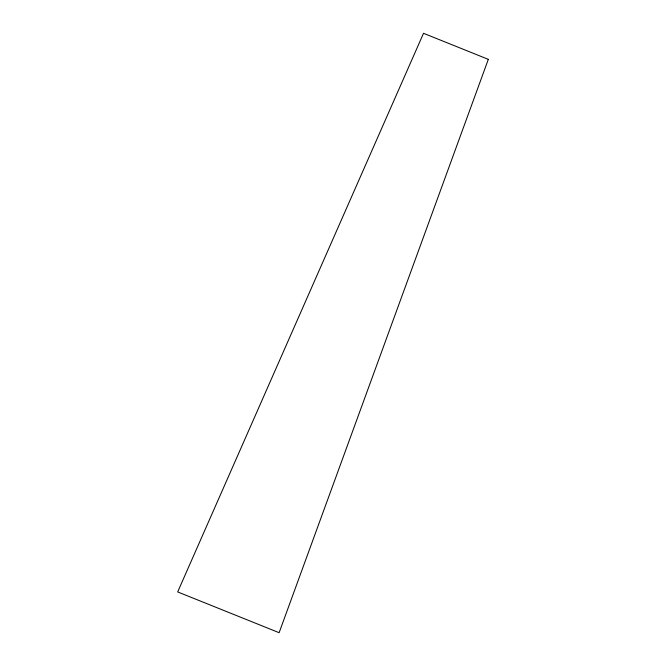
<?xml version="1.0" encoding="UTF-8"?>
<svg xmlns="http://www.w3.org/2000/svg" width="666" height="666" viewBox="0 0 666 666"><rect width="100%" height="100%" fill="white"/><g stroke="black" fill="none" stroke-linecap="round" stroke-linejoin="round"><path stroke-width="1" d="M488.32 59.349L279.121 632.7L177.68 591.924L423.526 33.3L488.32 59.349"/></g></svg>
